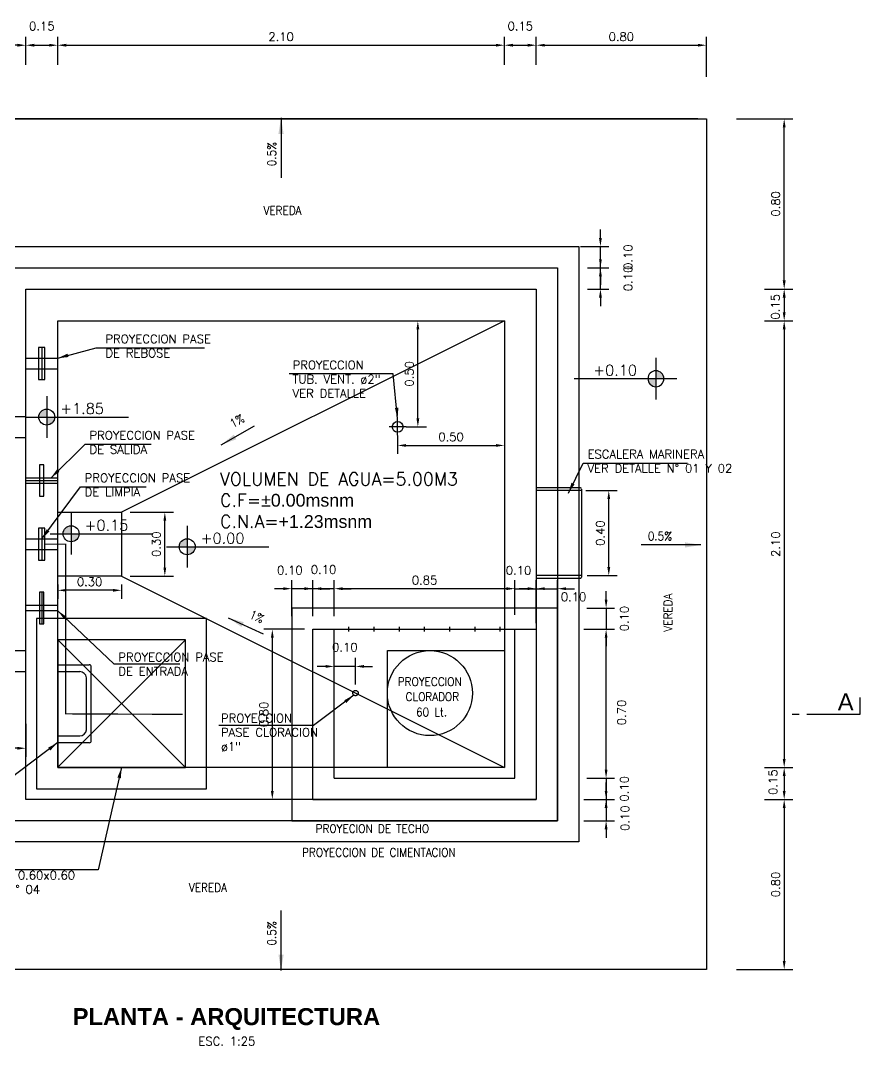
# Model space of a CAD drawing. Header units: metres. Extents: x -90 to 2507, y -28 to 972.
# Drawn here: x 144.726 to 148.676, y 195.116 to 199.935 of the extents above; entities that cross this region are included whole.
import ezdxf
from ezdxf.enums import TextEntityAlignment as Align

# ---------------------------------------------------------------- set-up
doc = ezdxf.new("R2010")
doc.units = ezdxf.units.M
doc.linetypes.add('CENTER', pattern=[50.8, 31.75, -6.35, 6.35, -6.35])
doc.linetypes.add('HIDDEN', pattern=[9.525, 6.35, -3.175])
for name, color, linetype in [('A-MURO', 6, 'Continuous'), ('A-NIVELES', 7, 'Continuous'), ('A-PUERTA', 2, 'Continuous'), ('G-achurado', 9, 'Continuous'), ('G-SIMBOLOGIA', 2, 'Continuous'), ('G-textos-notas', 7, 'Continuous'), ('G-textos-subtitulo', 3, 'Continuous'), ('G-textos-titulos', 4, 'Continuous'), ('S-TUBERIAS-NUEVAS', 3, 'Continuous')]:
    doc.layers.add(name, color=color, linetype=linetype)
doc.styles.add('01COTAS', font='romans.shx')
doc.styles.add('20-NOTAS', font='romans.shx', dxfattribs={"height": 0.04})
doc.styles.add('20-SUBTITULO', font='romand.shx', dxfattribs={"height": 0.06})
doc.styles.add('20-TITULO', font='arialbd.ttf', dxfattribs={"height": 0.08})
doc.styles.add('ARIAL', font='arial.ttf', dxfattribs={"height": 1})
doc.styles.add('ROMANS', font='romans.shx')
doc.dimstyles.new('DIM-20-PLANTA', dxfattribs={"dimscale": 0.02, "dimtxt": 2, "dimasz": 2, "dimexe": 2, "dimexo": 2, "dimgap": 1, "dimtad": 1, "dimzin": 1, "dimdsep": 46, "dimtxsty": '01COTAS', "dimcen": 25, "dimclrd": 9, "dimclre": 9, "dimclrt": 7, "dimadec": 0, "dimazin": 0, "dimtfac": 1, "dimtmove": 2, "dimatfit": 3, "dimfxl": 1, "dimtolj": 1, "dimtzin": 0, "dimarcsym": 0})
doc.dimstyles.new('DIM-50-PLANTA', dxfattribs={"dimscale": 0.05, "dimtxt": 2, "dimasz": 2, "dimexe": 2, "dimexo": 2, "dimgap": 1, "dimtad": 1, "dimdec": 0, "dimlfac": 1000, "dimtxsty": '01COTAS', "dimcen": 25, "dimclrd": 9, "dimclre": 9, "dimclrt": 7, "dimadec": 0, "dimazin": 0, "dimtfac": 1, "dimtdec": 0, "dimtmove": 2, "dimatfit": 3, "dimfxl": 1, "dimtolj": 1, "dimtzin": 0, "dimarcsym": 0})

# ---------------------------------------------------------------- blocks, each defined once
blk = doc.blocks.new('*D255')
at = {"color": 9, "lineweight": -2, "transparency": 16777216}
for p, q in [((143.9514, 196.6276), (143.9514, 196.4733)), ((144.7514, 196.6276), (144.7514, 196.4733)), ((144.7114, 196.5133), (143.9914, 196.5133))]:
    blk.add_line(p, q, dxfattribs=at)
at = {"color": 9, "transparency": 16777216}
for points in [[(143.9914, 196.52), (143.9914, 196.5066), (143.9514, 196.5133)], [(144.7114, 196.52), (144.7114, 196.5066), (144.7514, 196.5133)]]:
    blk.add_solid(points, dxfattribs=at)
at = {"layer": 'Defpoints', "color": 0, "transparency": 16777216}
for p in [(143.9514, 196.6676), (144.7514, 196.6676), (143.9514, 196.5133)]:
    blk.add_point(p, dxfattribs=at)
at = {"color": 7, "transparency": 16777216, "insert": (144.3514, 196.5533), "char_height": 0.04, "attachment_point": 5, "style": '01COTAS'}
blk.add_mtext('\\A1;0.80', dxfattribs=at)
blk = doc.blocks.new('*D257')
at = {"layer": 'Defpoints', "color": 0, "transparency": 16777216}
for p in [(147.0014, 199.8189), (144.9014, 199.6865), (147.0014, 199.6865)]:
    blk.add_point(p, dxfattribs=at)
at = {"layer": 'G-achurado', "color": 9, "lineweight": -2, "transparency": 16777216}
for p, q in [((144.9014, 199.7265), (144.9014, 199.8589)), ((144.9414, 199.8189), (146.9614, 199.8189)), ((147.0014, 199.7265), (147.0014, 199.8589))]:
    blk.add_line(p, q, dxfattribs=at)
at = {"layer": 'G-achurado', "color": 9, "transparency": 16777216}
for points in [[(144.9414, 199.8256), (144.9414, 199.8122), (144.9014, 199.8189)], [(146.9614, 199.8256), (146.9614, 199.8122), (147.0014, 199.8189)]]:
    blk.add_solid(points, dxfattribs=at)
at = {"layer": 'G-achurado', "color": 7, "transparency": 16777216, "insert": (145.9514, 199.8589), "char_height": 0.04, "attachment_point": 5, "style": '01COTAS'}
blk.add_mtext('\\A1;2.10', dxfattribs=at)
blk = doc.blocks.new('*D259')
at = {"layer": 'Defpoints', "color": 0, "transparency": 16777216}
for p in [(144.9014, 199.8189), (144.7514, 199.6865), (144.9014, 199.6865)]:
    blk.add_point(p, dxfattribs=at)
at = {"layer": 'G-achurado', "color": 9, "lineweight": -2, "transparency": 16777216}
for p, q in [((144.7514, 199.7265), (144.7514, 199.8589)), ((144.7914, 199.8189), (144.8614, 199.8189)), ((144.9014, 199.7265), (144.9014, 199.8589))]:
    blk.add_line(p, q, dxfattribs=at)
at = {"layer": 'G-achurado', "color": 9, "transparency": 16777216}
for points in [[(144.7914, 199.8256), (144.7914, 199.8122), (144.7514, 199.8189)], [(144.8614, 199.8256), (144.8614, 199.8122), (144.9014, 199.8189)]]:
    blk.add_solid(points, dxfattribs=at)
at = {"layer": 'G-achurado', "color": 7, "transparency": 16777216, "insert": (144.8264, 199.9089), "char_height": 0.04, "attachment_point": 5, "style": '01COTAS'}
blk.add_mtext('\\A1;0.15', dxfattribs=at)
blk = doc.blocks.new('*D260')
at = {"layer": 'Defpoints', "color": 0, "transparency": 16777216}
for p in [(147.1514, 199.8189), (147.0014, 199.6865), (147.1514, 199.6865)]:
    blk.add_point(p, dxfattribs=at)
at = {"layer": 'G-achurado', "color": 9, "lineweight": -2, "transparency": 16777216}
for p, q in [((147.0014, 199.7265), (147.0014, 199.8589)), ((147.0414, 199.8189), (147.1114, 199.8189)), ((147.1514, 199.7265), (147.1514, 199.8589))]:
    blk.add_line(p, q, dxfattribs=at)
at = {"layer": 'G-achurado', "color": 9, "transparency": 16777216}
for points in [[(147.0414, 199.8256), (147.0414, 199.8122), (147.0014, 199.8189)], [(147.1114, 199.8256), (147.1114, 199.8122), (147.1514, 199.8189)]]:
    blk.add_solid(points, dxfattribs=at)
at = {"layer": 'G-achurado', "color": 7, "transparency": 16777216, "insert": (147.0764, 199.9089), "char_height": 0.04, "attachment_point": 5, "style": '01COTAS'}
blk.add_mtext('\\A1;0.15', dxfattribs=at)
blk = doc.blocks.new('*D261')
at = {"layer": 'Defpoints', "color": 0, "transparency": 16777216}
for p in [(148.1848, 198.6727), (148.1848, 198.5227), (148.3172, 198.5227)]:
    blk.add_point(p, dxfattribs=at)
at = {"layer": 'G-achurado', "color": 9, "lineweight": -2, "transparency": 16777216}
for p, q in [((148.2248, 198.6727), (148.3572, 198.6727)), ((148.3172, 198.6327), (148.3172, 198.5627)), ((148.2248, 198.5227), (148.3572, 198.5227))]:
    blk.add_line(p, q, dxfattribs=at)
at = {"layer": 'G-achurado', "color": 9, "transparency": 16777216}
for points in [[(148.3105, 198.6327), (148.3239, 198.6327), (148.3172, 198.6727)], [(148.3105, 198.5627), (148.3239, 198.5627), (148.3172, 198.5227)]]:
    blk.add_solid(points, dxfattribs=at)
at = {"layer": 'G-achurado', "color": 7, "transparency": 16777216, "insert": (148.2759, 198.5892), "char_height": 0.04, "attachment_point": 5, "rotation": 90, "style": '01COTAS'}
blk.add_mtext('\\A1;0.15', dxfattribs=at)
blk = doc.blocks.new('*D262')
at = {"layer": 'Defpoints', "color": 0, "transparency": 16777216}
for p in [(148.1848, 198.5227), (148.1848, 196.4227), (148.3172, 196.4227)]:
    blk.add_point(p, dxfattribs=at)
at = {"layer": 'G-achurado', "color": 9, "lineweight": -2, "transparency": 16777216}
for p, q in [((148.2248, 198.5227), (148.3572, 198.5227)), ((148.3172, 198.4827), (148.3172, 196.4627)), ((148.2248, 196.4227), (148.3572, 196.4227))]:
    blk.add_line(p, q, dxfattribs=at)
at = {"layer": 'G-achurado', "color": 9, "transparency": 16777216}
for points in [[(148.3105, 198.4827), (148.3239, 198.4827), (148.3172, 198.5227)], [(148.3105, 196.4627), (148.3239, 196.4627), (148.3172, 196.4227)]]:
    blk.add_solid(points, dxfattribs=at)
at = {"layer": 'G-achurado', "color": 7, "transparency": 16777216, "insert": (148.2772, 197.4727), "char_height": 0.04, "attachment_point": 5, "rotation": 90, "style": '01COTAS'}
blk.add_mtext('\\A1;2.10', dxfattribs=at)
blk = doc.blocks.new('*D263')
at = {"layer": 'Defpoints', "color": 0, "transparency": 16777216}
for p in [(148.1848, 196.4227), (148.1848, 196.2727), (148.3172, 196.2727)]:
    blk.add_point(p, dxfattribs=at)
at = {"layer": 'G-achurado', "color": 9, "lineweight": -2, "transparency": 16777216}
for p, q in [((148.2248, 196.4227), (148.3572, 196.4227)), ((148.3172, 196.3827), (148.3172, 196.3127)), ((148.2248, 196.2727), (148.3572, 196.2727))]:
    blk.add_line(p, q, dxfattribs=at)
at = {"layer": 'G-achurado', "color": 9, "transparency": 16777216}
for points in [[(148.3105, 196.3827), (148.3239, 196.3827), (148.3172, 196.4227)], [(148.3105, 196.3127), (148.3239, 196.3127), (148.3172, 196.2727)]]:
    blk.add_solid(points, dxfattribs=at)
at = {"layer": 'G-achurado', "color": 7, "transparency": 16777216, "insert": (148.2647, 196.3541), "char_height": 0.04, "attachment_point": 5, "rotation": 90, "style": '01COTAS'}
blk.add_mtext('\\A1;0.15', dxfattribs=at)
blk = doc.blocks.new('*D268')
at = {"color": 9, "lineweight": -2, "transparency": 16777216}
for p, q in [((147.1514, 199.7265), (147.1514, 199.8589)), ((147.1914, 199.8189), (147.9114, 199.8189)), ((147.9514, 199.6705), (147.9514, 199.8589))]:
    blk.add_line(p, q, dxfattribs=at)
at = {"color": 9, "transparency": 16777216}
for points in [[(147.1914, 199.8256), (147.1914, 199.8122), (147.1514, 199.8189)], [(147.9114, 199.8256), (147.9114, 199.8122), (147.9514, 199.8189)]]:
    blk.add_solid(points, dxfattribs=at)
at = {"layer": 'Defpoints', "color": 0, "transparency": 16777216}
for p in [(147.9514, 199.8189), (147.1514, 199.6865), (147.9514, 199.6305)]:
    blk.add_point(p, dxfattribs=at)
at = {"color": 7, "transparency": 16777216, "insert": (147.5514, 199.8589), "char_height": 0.04, "attachment_point": 5, "style": '01COTAS'}
blk.add_mtext('\\A1;0.80', dxfattribs=at)
blk = doc.blocks.new('*D269')
at = {"color": 9, "lineweight": -2, "transparency": 16777216}
for p, q in [((148.0927, 199.4727), (148.3572, 199.4727)), ((148.3172, 198.7127), (148.3172, 199.4327)), ((148.2248, 198.6727), (148.3572, 198.6727))]:
    blk.add_line(p, q, dxfattribs=at)
at = {"color": 9, "transparency": 16777216}
for points in [[(148.3105, 199.4327), (148.3239, 199.4327), (148.3172, 199.4727)], [(148.3105, 198.7127), (148.3239, 198.7127), (148.3172, 198.6727)]]:
    blk.add_solid(points, dxfattribs=at)
at = {"layer": 'Defpoints', "color": 0, "transparency": 16777216}
for p in [(148.0527, 199.4727), (148.3172, 199.4727), (148.1848, 198.6727)]:
    blk.add_point(p, dxfattribs=at)
at = {"color": 7, "transparency": 16777216, "insert": (148.2772, 199.0727), "char_height": 0.04, "attachment_point": 5, "rotation": 90, "style": '01COTAS'}
blk.add_mtext('\\A1;0.80', dxfattribs=at)
blk = doc.blocks.new('*D270')
at = {"color": 9, "lineweight": -2, "transparency": 16777216}
for p, q in [((148.2248, 196.2727), (148.3572, 196.2727)), ((148.3172, 196.2327), (148.3172, 195.5127)), ((148.0927, 195.4727), (148.3572, 195.4727))]:
    blk.add_line(p, q, dxfattribs=at)
at = {"color": 9, "transparency": 16777216}
for points in [[(148.3105, 196.2327), (148.3239, 196.2327), (148.3172, 196.2727)], [(148.3105, 195.5127), (148.3239, 195.5127), (148.3172, 195.4727)]]:
    blk.add_solid(points, dxfattribs=at)
at = {"layer": 'Defpoints', "color": 0, "transparency": 16777216}
for p in [(148.1848, 196.2727), (148.0527, 195.4727), (148.3172, 195.4727)]:
    blk.add_point(p, dxfattribs=at)
at = {"color": 7, "transparency": 16777216, "insert": (148.2772, 195.8727), "char_height": 0.04, "attachment_point": 5, "rotation": 90, "style": '01COTAS'}
blk.add_mtext('\\A1;0.80', dxfattribs=at)
blk = doc.blocks.new('*D271')
at = {"color": 9, "lineweight": -2, "transparency": 16777216}
for p, q in [((143.9514, 199.6705), (143.9514, 199.8589)), ((144.7114, 199.8189), (143.9914, 199.8189)), ((144.7514, 199.7265), (144.7514, 199.8589))]:
    blk.add_line(p, q, dxfattribs=at)
at = {"color": 9, "transparency": 16777216}
for points in [[(143.9914, 199.8256), (143.9914, 199.8122), (143.9514, 199.8189)], [(144.7114, 199.8256), (144.7114, 199.8122), (144.7514, 199.8189)]]:
    blk.add_solid(points, dxfattribs=at)
at = {"layer": 'Defpoints', "color": 0, "transparency": 16777216}
for p in [(143.9514, 199.8189), (144.7514, 199.6865), (143.9514, 199.6305)]:
    blk.add_point(p, dxfattribs=at)
at = {"color": 7, "transparency": 16777216, "insert": (144.3514, 199.8589), "char_height": 0.04, "attachment_point": 5, "style": '01COTAS'}
blk.add_mtext('\\A1;0.80', dxfattribs=at)
blk = doc.blocks.new('CORTE-HORIZONTAL')
at = {"color": 5, "const_width": 0.28}
for points in [[(0, 0), (12.49, 0)], [(14.25, 0), (16, 0)]]:
    blk.add_lwpolyline(points, dxfattribs=at)
blk.add_lwpolyline([(0, -4), (0, 0)])
at = {"color": 3, "style": 'ARIAL'}
blk.add_attdef('A', text='', height=4, dxfattribs=at).set_placement((3.34, -2.94), align=Align.MIDDLE)
blk = doc.blocks.new('*D521')
at = {"color": 9, "lineweight": -2, "transparency": 16777216}
for p, q in [((145.2414, 197.6227), (145.445, 197.6227)), ((145.405, 197.3627), (145.405, 197.5827)), ((145.2414, 197.3227), (145.445, 197.3227))]:
    blk.add_line(p, q, dxfattribs=at)
at = {"color": 9, "transparency": 16777216}
for points in [[(145.3983, 197.5827), (145.4116, 197.5827), (145.405, 197.6227)], [(145.3983, 197.3627), (145.4116, 197.3627), (145.405, 197.3227)]]:
    blk.add_solid(points, dxfattribs=at)
at = {"layer": 'Defpoints', "color": 0, "transparency": 16777216}
for p in [(145.2014, 197.6227), (145.405, 197.6227), (145.2014, 197.3227)]:
    blk.add_point(p, dxfattribs=at)
at = {"color": 7, "transparency": 16777216, "insert": (145.365, 197.4727), "char_height": 0.04, "attachment_point": 5, "rotation": 90, "style": '01COTAS'}
blk.add_mtext('\\A1;0.30', dxfattribs=at)
blk = doc.blocks.new('A$C61750C6F')
at = {"layer": 'S-TUBERIAS-NUEVAS', "color": 2}
for p, q in [((0.0001, 0.2076), (0.0001, 0)), ((0.0058, 0.213), (0.4203, 0.213)), ((0.0131, 0.213), (0.0131, 0)), ((0.0131, 0.2), (0.4131, 0.2)), ((0.4131, 0.213), (0.4131, 0)), ((0.4261, 0.2076), (0.4261, 0))]:
    blk.add_line(p, q, dxfattribs=at)
for centre, start, end in [((0.0062, 0.2068), 94.2707, 172.6304), ((0.4199, 0.2068), 7.3696, 85.7293)]:
    blk.add_arc(centre, 0.00623, start, end, dxfattribs=at)
blk = doc.blocks.new('NIVEL-PLANTA')
h = blk.add_hatch(color=1)
h.paths.add_polyline_path([(0, 1.5, 0.414214), (-1.5, 0), (0, 0)])
h.paths.add_polyline_path([(0, -1.5, 0.414214), (1.5, 0), (0, 0)])
at = {"color": 1}
for p, q in [((0, 3.92), (0, -3.92)), ((-3.92, 0), (15.38, 0))]:
    blk.add_line(p, q, dxfattribs=at)
blk.add_circle((0, 0), 1.5, dxfattribs=at)
at = {"style": 'ROMANS'}
blk.add_attdef('NIVEL', (2.54, 0.6), '', height=2, dxfattribs=at)
blk = doc.blocks.new('*D291')
at = {"color": 9, "lineweight": -2, "transparency": 16777216}
for p, q in [((146.2014, 197.1349), (146.2014, 197.3037)), ((147.0114, 197.2637), (146.2414, 197.2637)), ((147.0514, 197.1411), (147.0514, 197.3037))]:
    blk.add_line(p, q, dxfattribs=at)
at = {"color": 9, "transparency": 16777216}
for points in [[(146.2414, 197.2704), (146.2414, 197.257), (146.2014, 197.2637)], [(147.0114, 197.2704), (147.0114, 197.257), (147.0514, 197.2637)]]:
    blk.add_solid(points, dxfattribs=at)
at = {"layer": 'Defpoints', "color": 0, "transparency": 16777216}
for p in [(146.2014, 197.2637), (146.2014, 197.0949), (147.0514, 197.1011)]:
    blk.add_point(p, dxfattribs=at)
at = {"color": 7, "transparency": 16777216, "insert": (146.6264, 197.3037), "char_height": 0.04, "attachment_point": 5, "style": '01COTAS'}
blk.add_mtext('\\A1;0.85', dxfattribs=at)
blk = doc.blocks.new('*D292')
at = {"color": 9, "lineweight": -2, "transparency": 16777216}
for p, q in [((146.0614, 197.2637), (146.0214, 197.2637)), ((146.1014, 197.1349), (146.1014, 197.3037)), ((146.2014, 197.2637), (146.1014, 197.2637)), ((146.2014, 197.1349), (146.2014, 197.3037)), ((146.2414, 197.2637), (146.2814, 197.2637))]:
    blk.add_line(p, q, dxfattribs=at)
at = {"color": 9, "transparency": 16777216}
for points in [[(146.0614, 197.2704), (146.0614, 197.257), (146.1014, 197.2637)], [(146.2414, 197.2704), (146.2414, 197.257), (146.2014, 197.2637)]]:
    blk.add_solid(points, dxfattribs=at)
at = {"layer": 'Defpoints', "color": 0, "transparency": 16777216}
for p in [(146.1014, 197.2637), (146.1014, 197.0949), (146.2014, 197.0949)]:
    blk.add_point(p, dxfattribs=at)
at = {"color": 7, "transparency": 16777216, "insert": (146.1514, 197.3537), "char_height": 0.04, "attachment_point": 5, "style": '01COTAS'}
blk.add_mtext('\\A1;0.10', dxfattribs=at)
blk = doc.blocks.new('*D293')
at = {"color": 9, "lineweight": -2, "transparency": 16777216}
for p, q in [((147.0114, 197.2637), (146.9714, 197.2637)), ((147.0514, 197.1411), (147.0514, 197.3037)), ((147.0514, 197.2637), (147.1514, 197.2637)), ((147.1514, 197.1011), (147.1514, 197.3037)), ((147.1914, 197.2637), (147.2314, 197.2637))]:
    blk.add_line(p, q, dxfattribs=at)
at = {"color": 9, "transparency": 16777216}
for points in [[(147.0114, 197.2704), (147.0114, 197.257), (147.0514, 197.2637)], [(147.1914, 197.2704), (147.1914, 197.257), (147.1514, 197.2637)]]:
    blk.add_solid(points, dxfattribs=at)
at = {"layer": 'Defpoints', "color": 0, "transparency": 16777216}
for p in [(147.1514, 197.2637), (147.0514, 197.1011), (147.1514, 197.0611)]:
    blk.add_point(p, dxfattribs=at)
at = {"color": 7, "transparency": 16777216, "insert": (147.0683, 197.3497), "char_height": 0.04, "attachment_point": 5, "style": '01COTAS'}
blk.add_mtext('\\A1;0.10', dxfattribs=at)
blk = doc.blocks.new('*D294')
at = {"color": 9, "lineweight": -2, "transparency": 16777216}
for p, q in [((147.4798, 196.4127), (147.4798, 196.4527)), ((147.3898, 196.3727), (147.5198, 196.3727)), ((147.4798, 196.3727), (147.4798, 196.2727)), ((147.3758, 196.2727), (147.5198, 196.2727)), ((147.4798, 196.2327), (147.4798, 196.1927))]:
    blk.add_line(p, q, dxfattribs=at)
at = {"color": 9, "transparency": 16777216}
for points in [[(147.4732, 196.4127), (147.4865, 196.4127), (147.4798, 196.3727)], [(147.4732, 196.2327), (147.4865, 196.2327), (147.4798, 196.2727)]]:
    blk.add_solid(points, dxfattribs=at)
at = {"layer": 'Defpoints', "color": 0, "transparency": 16777216}
for p in [(147.3498, 196.3727), (147.3358, 196.2727), (147.4798, 196.2727)]:
    blk.add_point(p, dxfattribs=at)
at = {"color": 7, "transparency": 16777216, "insert": (147.5654, 196.3227), "char_height": 0.04, "attachment_point": 5, "rotation": 90, "style": '01COTAS'}
blk.add_mtext('\\A1;0.10', dxfattribs=at)
blk = doc.blocks.new('*D295')
at = {"color": 9, "lineweight": -2, "transparency": 16777216}
for p, q in [((147.3758, 197.0727), (147.5198, 197.0727)), ((147.4798, 196.4127), (147.4798, 197.0327)), ((147.3898, 196.3727), (147.5198, 196.3727))]:
    blk.add_line(p, q, dxfattribs=at)
at = {"color": 9, "transparency": 16777216}
for points in [[(147.4732, 197.0327), (147.4865, 197.0327), (147.4798, 197.0727)], [(147.4732, 196.4127), (147.4865, 196.4127), (147.4798, 196.3727)]]:
    blk.add_solid(points, dxfattribs=at)
at = {"layer": 'Defpoints', "color": 0, "transparency": 16777216}
for p in [(147.3358, 197.0727), (147.4798, 197.0727), (147.3498, 196.3727)]:
    blk.add_point(p, dxfattribs=at)
at = {"color": 7, "transparency": 16777216, "insert": (147.5527, 196.6815), "char_height": 0.04, "attachment_point": 5, "rotation": 90, "style": '01COTAS'}
blk.add_mtext('\\A1;0.70', dxfattribs=at)
blk = doc.blocks.new('*D299')
at = {"color": 9, "lineweight": -2, "transparency": 16777216}
for p, q in [((147.4531, 198.8127), (147.4531, 198.8527)), ((147.3931, 198.7727), (147.4931, 198.7727)), ((147.4531, 198.6727), (147.4531, 198.7727)), ((147.3931, 198.6727), (147.4931, 198.6727)), ((147.4531, 198.6327), (147.4531, 198.5927))]:
    blk.add_line(p, q, dxfattribs=at)
at = {"color": 9, "transparency": 16777216}
for points in [[(147.4465, 198.8127), (147.4598, 198.8127), (147.4531, 198.7727)], [(147.4465, 198.6327), (147.4598, 198.6327), (147.4531, 198.6727)]]:
    blk.add_solid(points, dxfattribs=at)
at = {"layer": 'Defpoints', "color": 0, "transparency": 16777216}
for p in [(147.3531, 198.7727), (147.4531, 198.7727), (147.3531, 198.6727)]:
    blk.add_point(p, dxfattribs=at)
at = {"color": 7, "transparency": 16777216, "insert": (147.5831, 198.7227), "char_height": 0.04, "attachment_point": 5, "rotation": 90, "style": '01COTAS'}
blk.add_mtext('\\A1;0.10', dxfattribs=at)
blk = doc.blocks.new('*D300')
at = {"color": 9, "lineweight": -2, "transparency": 16777216}
for p, q in [((147.4531, 198.9127), (147.4531, 198.9527)), ((147.3587, 198.8727), (147.4931, 198.8727)), ((147.4531, 198.7727), (147.4531, 198.8727)), ((147.3931, 198.7727), (147.4931, 198.7727)), ((147.4531, 198.7327), (147.4531, 198.6927))]:
    blk.add_line(p, q, dxfattribs=at)
at = {"color": 9, "transparency": 16777216}
for points in [[(147.4465, 198.9127), (147.4598, 198.9127), (147.4531, 198.8727)], [(147.4465, 198.7327), (147.4598, 198.7327), (147.4531, 198.7727)]]:
    blk.add_solid(points, dxfattribs=at)
at = {"layer": 'Defpoints', "color": 0, "transparency": 16777216}
for p in [(147.3187, 198.8727), (147.4531, 198.8727), (147.3531, 198.7727)]:
    blk.add_point(p, dxfattribs=at)
at = {"color": 7, "transparency": 16777216, "insert": (147.5831, 198.8227), "char_height": 0.04, "attachment_point": 5, "rotation": 90, "style": '01COTAS'}
blk.add_mtext('\\A1;0.10', dxfattribs=at)
blk = doc.blocks.new('*D301')
at = {"color": 9, "lineweight": -2, "transparency": 16777216}
for p, q in [((144.9014, 197.2827), (144.9014, 197.216)), ((145.2014, 197.2827), (145.2014, 197.216)), ((145.1614, 197.256), (144.9414, 197.256))]:
    blk.add_line(p, q, dxfattribs=at)
at = {"color": 9, "transparency": 16777216}
for points in [[(144.9414, 197.2627), (144.9414, 197.2494), (144.9014, 197.256)], [(145.1614, 197.2627), (145.1614, 197.2494), (145.2014, 197.256)]]:
    blk.add_solid(points, dxfattribs=at)
at = {"layer": 'Defpoints', "color": 0, "transparency": 16777216}
for p in [(144.9014, 197.3227), (145.2014, 197.3227), (144.9014, 197.256)]:
    blk.add_point(p, dxfattribs=at)
at = {"color": 7, "transparency": 16777216, "insert": (145.0514, 197.296), "char_height": 0.04, "attachment_point": 5, "style": '01COTAS'}
blk.add_mtext('\\A1;0.30', dxfattribs=at)
blk = doc.blocks.new('*D309')
at = {"color": 9, "lineweight": -2, "transparency": 16777216}
for p, q in [((146.2014, 196.8127), (146.2014, 196.9382)), ((146.3014, 196.8127), (146.3014, 196.9382)), ((146.1614, 196.8982), (146.1214, 196.8982)), ((146.3014, 196.8982), (146.2014, 196.8982)), ((146.3414, 196.8982), (146.3814, 196.8982))]:
    blk.add_line(p, q, dxfattribs=at)
at = {"color": 9, "transparency": 16777216}
for points in [[(146.1614, 196.9049), (146.1614, 196.8915), (146.2014, 196.8982)], [(146.3414, 196.9049), (146.3414, 196.8915), (146.3014, 196.8982)]]:
    blk.add_solid(points, dxfattribs=at)
at = {"layer": 'Defpoints', "color": 0, "transparency": 16777216}
for p in [(146.2014, 196.8982), (146.2014, 196.7727), (146.3014, 196.7727)]:
    blk.add_point(p, dxfattribs=at)
at = {"color": 7, "transparency": 16777216, "insert": (146.2514, 196.9882), "char_height": 0.04, "attachment_point": 5, "style": '01COTAS'}
blk.add_mtext('\\A1;0.10', dxfattribs=at)
blk = doc.blocks.new('A$C15E84C2A')
for points in [[(0, 0.3567), (0, 0.0094)], [(0.1578, 0.366), (0.0094, 0.366)], [(0.1578, 0.366), (0.1578, 0.3344)], [(0.0229, 0.3055), (0.0229, 0.0606)], [(0.1578, 0.3344), (0.0537, 0.3344)], [(0.1578, 0.0316), (0.0537, 0.0316)], [(0.1578, 0), (0.1578, 0.0316)], [(0.1578, 0), (0.0094, 0)]]:
    blk.add_lwpolyline(points)
for centre, radius, start, end in [((0.0094, 0.3567), 0.00938, 90, 180), ((0.0544, 0.3028), 0.0316, 91.2539, 175.2686), ((0.0544, 0.0632), 0.0316, 184.7314, 268.7461), ((0.0094, 0.0094), 0.00938, 180, 270)]:
    blk.add_arc(centre, radius, start, end)
blk = doc.blocks.new('*D539')
at = {"color": 9, "lineweight": -2, "transparency": 16777216}
for p, q in [((147.9114, 199.4727), (142.7026, 199.4727)), ((142.7426, 196.9126), (142.7426, 199.4327)), ((142.9925, 196.8726), (142.7026, 196.8726))]:
    blk.add_line(p, q, dxfattribs=at)
at = {"color": 9, "transparency": 16777216}
for points in [[(142.736, 199.4327), (142.7493, 199.4327), (142.7426, 199.4727)], [(142.736, 196.9126), (142.7493, 196.9126), (142.7426, 196.8726)]]:
    blk.add_solid(points, dxfattribs=at)
at = {"layer": 'Defpoints', "color": 0, "transparency": 16777216}
for p in [(142.7426, 199.4727), (147.9514, 199.4727), (143.0325, 196.8726)]:
    blk.add_point(p, dxfattribs=at)
at = {"color": 7, "transparency": 16777216, "insert": (142.7026, 198.1726), "char_height": 0.04, "attachment_point": 5, "rotation": 90, "style": '01COTAS'}
blk.add_mtext('\\A1;2.60', dxfattribs=at)
blk = doc.blocks.new('*D541')
at = {"color": 9, "lineweight": -2, "transparency": 16777216}
for p, q in [((146.4997, 197.9845), (146.4997, 197.8972)), ((147.0014, 197.9845), (147.0014, 197.8972)), ((146.5397, 197.9372), (146.9614, 197.9372))]:
    blk.add_line(p, q, dxfattribs=at)
at = {"color": 9, "transparency": 16777216}
for points in [[(146.5397, 197.9439), (146.5397, 197.9305), (146.4997, 197.9372)], [(146.9614, 197.9439), (146.9614, 197.9305), (147.0014, 197.9372)]]:
    blk.add_solid(points, dxfattribs=at)
at = {"layer": 'Defpoints', "color": 0, "transparency": 16777216}
for p in [(146.4997, 198.0245), (147.0014, 198.0245), (147.0014, 197.9372)]:
    blk.add_point(p, dxfattribs=at)
at = {"color": 7, "transparency": 16777216, "insert": (146.7506, 197.9772), "char_height": 0.04, "attachment_point": 5, "style": '01COTAS'}
blk.add_mtext('\\A1;0.50', dxfattribs=at)
blk = doc.blocks.new('*D542')
at = {"color": 9, "lineweight": -2, "transparency": 16777216}
for p, q in [((146.5497, 198.5227), (146.6346, 198.5227)), ((146.5946, 198.0645), (146.5946, 198.4827)), ((146.5397, 198.0245), (146.6346, 198.0245))]:
    blk.add_line(p, q, dxfattribs=at)
at = {"color": 9, "transparency": 16777216}
for points in [[(146.588, 198.4827), (146.6013, 198.4827), (146.5946, 198.5227)], [(146.588, 198.0645), (146.6013, 198.0645), (146.5946, 198.0245)]]:
    blk.add_solid(points, dxfattribs=at)
at = {"layer": 'Defpoints', "color": 0, "transparency": 16777216}
for p in [(146.5097, 198.5227), (146.5946, 198.5227), (146.4997, 198.0245)]:
    blk.add_point(p, dxfattribs=at)
at = {"color": 7, "transparency": 16777216, "insert": (146.5546, 198.2736), "char_height": 0.04, "attachment_point": 5, "rotation": 90, "style": '01COTAS'}
blk.add_mtext('\\A1;0.50', dxfattribs=at)
blk = doc.blocks.new('*D334')
at = {"color": 9, "lineweight": -2, "transparency": 16777216}
for p, q in [((145.9614, 197.2637), (145.9214, 197.2637)), ((146.0014, 197.1349), (146.0014, 197.3037)), ((146.1014, 197.2637), (146.0014, 197.2637)), ((146.1014, 197.1349), (146.1014, 197.3037)), ((146.1414, 197.2637), (146.1814, 197.2637))]:
    blk.add_line(p, q, dxfattribs=at)
at = {"color": 9, "transparency": 16777216}
for points in [[(145.9614, 197.2704), (145.9614, 197.257), (146.0014, 197.2637)], [(146.1414, 197.2704), (146.1414, 197.257), (146.1014, 197.2637)]]:
    blk.add_solid(points, dxfattribs=at)
at = {"layer": 'Defpoints', "color": 0, "transparency": 16777216}
for p in [(146.0014, 197.2637), (146.0014, 197.0949), (146.1014, 197.0949)]:
    blk.add_point(p, dxfattribs=at)
at = {"color": 7, "transparency": 16777216, "insert": (145.9927, 197.3505), "char_height": 0.04, "attachment_point": 5, "style": '01COTAS'}
blk.add_mtext('\\A1;0.10', dxfattribs=at)
blk = doc.blocks.new('*D335')
at = {"color": 9, "lineweight": -2, "transparency": 16777216}
for p, q in [((147.4798, 196.3127), (147.4798, 196.3527)), ((147.3898, 196.2727), (147.5198, 196.2727)), ((147.4798, 196.2727), (147.4798, 196.1727)), ((147.3758, 196.1727), (147.5198, 196.1727)), ((147.4798, 196.1327), (147.4798, 196.0927))]:
    blk.add_line(p, q, dxfattribs=at)
at = {"color": 9, "transparency": 16777216}
for points in [[(147.4732, 196.3127), (147.4865, 196.3127), (147.4798, 196.2727)], [(147.4732, 196.1327), (147.4865, 196.1327), (147.4798, 196.1727)]]:
    blk.add_solid(points, dxfattribs=at)
at = {"layer": 'Defpoints', "color": 0, "transparency": 16777216}
for p in [(147.3498, 196.2727), (147.3358, 196.1727), (147.4798, 196.1727)]:
    blk.add_point(p, dxfattribs=at)
at = {"color": 7, "transparency": 16777216, "insert": (147.5687, 196.1845), "char_height": 0.04, "attachment_point": 5, "rotation": 90, "style": '01COTAS'}
blk.add_mtext('\\A1;0.10', dxfattribs=at)
blk = doc.blocks.new('*D336')
at = {"color": 9, "lineweight": -2, "transparency": 16777216}
for p, q in [((147.1114, 197.2637), (147.0714, 197.2637)), ((147.1514, 197.1411), (147.1514, 197.3037)), ((147.1514, 197.2637), (147.2514, 197.2637)), ((147.2514, 197.1011), (147.2514, 197.3037)), ((147.2914, 197.2637), (147.3314, 197.2637))]:
    blk.add_line(p, q, dxfattribs=at)
at = {"color": 9, "transparency": 16777216}
for points in [[(147.1114, 197.2704), (147.1114, 197.257), (147.1514, 197.2637)], [(147.2914, 197.2704), (147.2914, 197.257), (147.2514, 197.2637)]]:
    blk.add_solid(points, dxfattribs=at)
at = {"layer": 'Defpoints', "color": 0, "transparency": 16777216}
for p in [(147.2514, 197.2637), (147.1514, 197.1011), (147.2514, 197.0611)]:
    blk.add_point(p, dxfattribs=at)
at = {"color": 7, "transparency": 16777216, "insert": (147.327, 197.2253), "char_height": 0.04, "attachment_point": 5, "style": '01COTAS'}
blk.add_mtext('\\A1;0.10', dxfattribs=at)
blk = doc.blocks.new('*D337')
at = {"color": 9, "lineweight": -2, "transparency": 16777216}
for p, q in [((147.4798, 197.2127), (147.4798, 197.2527)), ((147.3898, 197.1727), (147.5198, 197.1727)), ((147.4798, 197.1727), (147.4798, 197.0727)), ((147.3758, 197.0727), (147.5198, 197.0727)), ((147.4798, 197.0327), (147.4798, 196.9927))]:
    blk.add_line(p, q, dxfattribs=at)
at = {"color": 9, "transparency": 16777216}
for points in [[(147.4732, 197.2127), (147.4865, 197.2127), (147.4798, 197.1727)], [(147.4732, 197.0327), (147.4865, 197.0327), (147.4798, 197.0727)]]:
    blk.add_solid(points, dxfattribs=at)
at = {"layer": 'Defpoints', "color": 0, "transparency": 16777216}
for p in [(147.3498, 197.1727), (147.3358, 197.0727), (147.4798, 197.0727)]:
    blk.add_point(p, dxfattribs=at)
at = {"color": 7, "transparency": 16777216, "insert": (147.5654, 197.1227), "char_height": 0.04, "attachment_point": 5, "rotation": 90, "style": '01COTAS'}
blk.add_mtext('\\A1;0.10', dxfattribs=at)
blk = doc.blocks.new('*D346')
at = {"color": 9, "lineweight": -2, "transparency": 16777216}
for p, q in [((147.3848, 197.725), (147.5324, 197.725)), ((147.4924, 197.365), (147.4924, 197.685)), ((147.3902, 197.325), (147.5324, 197.325))]:
    blk.add_line(p, q, dxfattribs=at)
at = {"color": 9, "transparency": 16777216}
for points in [[(147.4857, 197.685), (147.4991, 197.685), (147.4924, 197.725)], [(147.4857, 197.365), (147.4991, 197.365), (147.4924, 197.325)]]:
    blk.add_solid(points, dxfattribs=at)
at = {"layer": 'Defpoints', "color": 0, "transparency": 16777216}
for p in [(147.3448, 197.725), (147.4924, 197.725), (147.3502, 197.325)]:
    blk.add_point(p, dxfattribs=at)
at = {"color": 7, "transparency": 16777216, "insert": (147.4524, 197.525), "char_height": 0.04, "attachment_point": 5, "rotation": 90, "style": '01COTAS'}
blk.add_mtext('\\A1;0.40', dxfattribs=at)
blk = doc.blocks.new('*D506')
at = {"color": 9, "lineweight": -2, "transparency": 16777216}
for p, q in [((146.0614, 197.0727), (145.8704, 197.0727)), ((145.9104, 197.0327), (145.9104, 196.3127)), ((146.0614, 196.2727), (145.8704, 196.2727))]:
    blk.add_line(p, q, dxfattribs=at)
at = {"color": 9, "transparency": 16777216}
for points in [[(145.9037, 197.0327), (145.9171, 197.0327), (145.9104, 197.0727)], [(145.9037, 196.3127), (145.9171, 196.3127), (145.9104, 196.2727)]]:
    blk.add_solid(points, dxfattribs=at)
at = {"layer": 'Defpoints', "color": 0, "transparency": 16777216}
for p in [(146.1014, 197.0727), (145.9104, 196.2727), (146.1014, 196.2727)]:
    blk.add_point(p, dxfattribs=at)
at = {"color": 7, "transparency": 16777216, "insert": (145.8704, 196.6727), "char_height": 0.04, "attachment_point": 5, "rotation": 90, "style": '01COTAS'}
blk.add_mtext('\\A1;0.80', dxfattribs=at)

msp = doc.modelspace()

# ---------------------------------------------------------------- linework, layer by layer
at = {"color": 8, "linetype": 'HIDDEN', "ltscale": 0.5}
for p, q in [((146.1014, 196.2727), (146.1014, 197.0727)), ((146.2014, 196.3727), (146.2014, 197.0727)), ((146.2707, 197.0616), (146.2707, 197.0837)), ((146.3893, 197.0616), (146.3893, 197.0837)), ((146.5079, 197.0616), (146.5079, 197.0837)), ((146.6265, 197.0616), (146.6265, 197.0837)), ((146.7451, 197.0616), (146.7451, 197.0837)), ((146.8638, 197.0616), (146.8638, 197.0837)), ((146.9824, 197.0616), (146.9824, 197.0837)), ((147.0514, 196.3727), (147.0514, 197.0727)), ((147.1514, 196.9727), (147.1514, 196.2727)), ((146.2014, 196.3727), (147.0514, 196.3727)), ((147.1514, 196.2727), (146.1014, 196.2727)), ((146.1014, 196.2727), (147.1514, 196.2727))]:
    msp.add_line(p, q, dxfattribs=at)
for points in [[(144.5514, 196.8727), (144.5514, 198.8727), (147.3514, 198.8727), (147.3514, 196.0727), (144.5514, 196.0727), (144.5514, 196.8727)], [(146.1014, 197.0727), (146.2014, 197.0727)], [(146.2014, 197.0727), (147.0514, 197.0727)], [(147.0514, 197.0727), (147.1514, 197.0727), (147.1514, 196.2727)], [(144.9014, 197.0227), (145.5014, 196.4227)], [(144.9014, 196.424), (145.5014, 197.0227)]]:
    msp.add_lwpolyline(points, dxfattribs=at)
for points in [[(147.2514, 196.1727), (144.6514, 196.1727), (144.6514, 198.7727), (147.2514, 198.7727)], [(147.2514, 197.1727), (146.0014, 197.1727), (146.0014, 196.1727), (147.2514, 196.1727)], [(144.8014, 196.3227), (145.6014, 196.3227), (145.6014, 197.1227), (144.8014, 197.1227)], [(144.9014, 196.4227), (145.5014, 196.4227), (145.5014, 197.0227), (144.9014, 197.0227)], [(146.4514, 196.9727), (147.0014, 196.9727), (147.0014, 196.4227), (146.4514, 196.4227)]]:
    msp.add_lwpolyline(points, close=True, dxfattribs=at)
at = {"color": 8, "linetype": 'Continuous', "ltscale": 0.5}
for points in [[(147.0014, 198.5227), (145.2014, 197.6227)], [(145.2014, 197.3227), (147.0014, 196.4227)]]:
    msp.add_lwpolyline(points, dxfattribs=at)
at = {"color": 8, "linetype": 'HIDDEN', "ltscale": 0.25}
for points in [[(144.7514, 198.3477), (144.9014, 198.3477)], [(144.7514, 198.2977), (144.9014, 198.2977)]]:
    msp.add_lwpolyline(points, dxfattribs=at)
at = {"color": 8}
for points in [[(146.4997, 197.9848), (146.4997, 198.0642)], [(146.5394, 198.0245), (146.46, 198.0245)], [(144.7514, 197.7727), (144.9014, 197.7727)]]:
    msp.add_lwpolyline(points, dxfattribs=at)
at = {"color": 8, "linetype": 'HIDDEN', "ltscale": 0.2}
for points in [[(144.7514, 197.7854), (144.9014, 197.7853)], [(144.7514, 197.76), (144.9014, 197.7599)], [(144.7514, 197.4977), (144.9014, 197.4977)], [(144.7514, 197.4477), (144.9014, 197.4477)], [(144.7514, 197.1854), (144.9014, 197.1854)], [(144.9014, 197.16), (144.7514, 197.16)]]:
    msp.add_lwpolyline(points, dxfattribs=at)
at = {"color": 8, "linetype": 'Continuous', "ltscale": 0.5}
msp.add_lwpolyline([(144.9014, 197.6227), (145.2014, 197.6227), (145.2014, 197.3227), (144.9014, 197.3227)], close=True, dxfattribs=at)
at = {"color": 8, "linetype": 'HIDDEN', "ltscale": 0.5}
msp.add_circle((146.6514, 196.7727), 0.2, dxfattribs=at)
at = {"color": 8, "linetype": 'HIDDEN', "ltscale": 0.05}
msp.add_circle((146.3014, 196.7727), 0.0125, dxfattribs=at)
at = {"layer": 'A-MURO', "color": 1, "ltscale": 0.18}
msp.add_lwpolyline([(143.9514, 198.8727), (143.9514, 199.4727), (147.9514, 199.4727), (147.9514, 195.4727), (143.9514, 195.4727), (143.9514, 196.0727), (143.0514, 196.0727), (143.0514, 198.8727)], close=True, dxfattribs=at)
at = {"layer": 'A-MURO', "ltscale": 0.18}
for points in [[(147.1514, 196.2727), (144.7514, 196.2727), (144.7514, 198.6727), (147.1514, 198.6727)], [(147.0014, 196.4227), (144.9014, 196.4227), (144.9014, 198.5227), (147.0014, 198.5227)], [(144.7514, 197.9727), (143.9514, 197.9727), (143.9514, 196.9727), (144.7514, 196.9727)]]:
    msp.add_lwpolyline(points, close=True, dxfattribs=at)
msp.add_lwpolyline([(144.7514, 196.8727), (143.8514, 196.8727), (143.8514, 198.0727), (144.7514, 198.0727)], dxfattribs=at)
at = {"layer": 'A-PUERTA', "color": 8}
for points in [[(144.8264, 198.3977), (144.8264, 198.2477)], [(144.8264, 197.5477), (144.8264, 197.3977)], [(144.8264, 197.2477), (144.8264, 197.0977)]]:
    msp.add_lwpolyline(points, dxfattribs=at)
at = {"layer": 'G-SIMBOLOGIA', "color": 5, "linetype": 'CENTER', "ltscale": 0.3, "const_width": 0.0056}
msp.add_lwpolyline([(144.8403, 197.4727), (144.939, 197.4727), (144.939, 196.675), (145.4891, 196.6727)], dxfattribs=at)
at = {"layer": 'S-TUBERIAS-NUEVAS', "color": 8}
for points in [[(144.8114, 198.2477), (144.8414, 198.2477), (144.8414, 198.3977), (144.8114, 198.3977)], [(144.8364, 197.8467), (144.8164, 197.8467), (144.8164, 197.6987), (144.8364, 197.6987)], [(144.8114, 197.3977), (144.8414, 197.3977), (144.8414, 197.5477), (144.8114, 197.5477)], [(144.8365, 197.2477), (144.8164, 197.2477), (144.8164, 197.0977), (144.8364, 197.0977)]]:
    msp.add_lwpolyline(points, close=True, dxfattribs=at)
at = {"layer": 'S-TUBERIAS-NUEVAS'}
msp.add_circle((146.4997, 198.0245), 0.0254, dxfattribs=at)

# ---------------------------------------------------------------- block references
for name, p, rotation in [('A$C61750C6F', (147.1514, 197.7381), 270), ('A$C15E84C2A', (145.0592, 196.9057), 180)]:
    msp.add_blockref(name, p, dxfattribs=dict(rotation=rotation))
at = {"layer": 'A-NIVELES'}
ref = msp.add_blockref('NIVEL-PLANTA', (147.7139, 198.2509), dxfattribs=dict(at, xscale=-0.025, yscale=0.025, zscale=0.025))
ref.add_attrib('NIVEL', '+0.10', (147.4195, 198.2659), dxfattribs={"layer": '0', "height": 0.05, "style": 'ROMANS'})
at = {"layer": 'A-NIVELES', "xscale": 0.025, "yscale": 0.025, "zscale": 0.025}
for p, values in [((144.8495, 198.0707), {'NIVEL': '+1.85'}), ((144.9642, 197.5219), {'NIVEL': '+0.15'}), ((145.5101, 197.4609), {'NIVEL': '+0.00'})]:
    msp.add_blockref('NIVEL-PLANTA', p, dxfattribs=at).add_auto_attribs(values)
at = {"layer": 'G-SIMBOLOGIA', "color": 2}
ref = msp.add_blockref('CORTE-HORIZONTAL', (148.6732, 196.6727), dxfattribs=dict(at, xscale=0.02, yscale=0.02, zscale=0.02, rotation=180))
ref.add_attrib('A', 'A', dxfattribs={"layer": '0', "color": 3, "height": 0.08, "style": 'ARIAL'}).set_placement((148.6063, 196.7314), align=Align.MIDDLE)

# ---------------------------------------------------------------- texts
at = {"color": 8, "linetype": 'HIDDEN', "ltscale": 0.5, "style": '01COTAS', "width": 0.9}
for s, p in [('PROYECCION', (146.801, 196.8064)), ('CLORADOR', (146.7887, 196.7356)), ('60 Lt.', (146.7327, 196.6633))]:
    msp.add_text(s, height=0.04, dxfattribs=at).set_placement(p, align=Align.RIGHT)
at = {"layer": 'A-NIVELES', "linetype": 'HIDDEN', "lineweight": 13, "ltscale": 0.5, "char_height": 0.04, "style": '01COTAS'}
for s, width, heights, insert, attachment_point in [('\\pxi-3,l5,ql,t1;PROYECCION PASE \\PDE REBOSE', 1.229619, [0.1321], (145.0457, 198.4579), 1), ('\\pxi-3,l5,t1;PROYECCION \\PTUB. VENT. ø2"\\PVER DETALLE', 1.193962, [0.2627], (145.9258, 198.3354), 1), ('\\pxi-3,l5,ql,t1;PROYECCION PASE \\PDE SALIDA ', 1.229619, [0.1321], (146.2003, 198.005), 3), ('\\pxi-3,l5,ql,t1;ESCALERA MARINERA\\PVER DETALLE N° 01 Y 02', 1.229619, [0.1321], (148.5423, 197.9161), 3), ('\\pxi-3,l5,ql,t1;PROYECCION PASE \\PDE LIMPIA ', 1.229619, [0.1321], (146.1781, 197.8047), 3), ('\\pxi-3,l5,ql,t1;PROYECCION PASE \\PDE ENTRADA ', 1.229619, [0.1321], (146.3357, 196.9618), 3), ('\\pxi-3,l5,ql,t1;PROYECCION\\PPASE CLORACION\\Pø1" ', 1.334472, [0.1932], (146.9234, 196.6748), 3), ('PROYECCION\\PTAPA METALICA 0.60x0.60\\PVER DETALLE N° 04', 0.912003, [0], (144.2923, 196.003), 1)]:
    msp.add_mtext_dynamic_manual_height_columns(s, width=width, gutter_width=10, heights=heights, dxfattribs=dict(at, insert=insert, attachment_point=attachment_point))
at = {"layer": 'G-textos-notas', "color": 7, "style": '01COTAS', "width": 0.9}
for s, rotation, p in [('0.5%%%', 90, (145.9277, 199.3638)), ('1%%%', 29.4486, (145.7836, 198.0519)), ('VEREDA', 90, (147.7905, 197.2403)), ('1%%%', 335.2847, (145.8598, 197.0998)), ('0.5%%%', 90, (145.9277, 195.6997))]:
    msp.add_text(s, height=0.04, rotation=rotation, dxfattribs=at).set_placement(p, align=Align.RIGHT)
for s, p in [('VEREDA', (146.0479, 199.0219)), ('0.5%%%', (147.7899, 197.4907)), ('PROYECION DE TECHO', (146.6477, 196.1155)), ('PROYECCION DE CIMENTACION', (146.7723, 196.0035)), ('VEREDA', (145.6971, 195.8384))]:
    msp.add_text(s, height=0.04, dxfattribs=at).set_placement(p, align=Align.RIGHT)
at = {"layer": 'G-textos-notas', "style": '20-NOTAS'}
msp.add_text('ESC. 1:25', height=0.04, dxfattribs=at).set_placement((145.6964, 195.1358), align=Align.MIDDLE)
at = {"layer": 'G-textos-subtitulo', "insert": (145.6645, 197.8094), "char_height": 0.06, "width": 1.274286, "attachment_point": 1, "style": '20-SUBTITULO'}
msp.add_mtext('VOLUMEN DE AGUA=5.00M3\\PC.F={\\fArial|b0|i0|c0|p34;±0.00msnm\\P}C.N.A={\\fArial|b0|i0|c0|p34;+1.23msnm}', dxfattribs=at)
at = {"layer": 'G-textos-titulos', "style": '20-TITULO'}
msp.add_text('PLANTA - ARQUITECTURA', height=0.08, dxfattribs=at).set_placement((145.6946, 195.2407), align=Align.MIDDLE)

# ---------------------------------------------------------------- dimensions: what is measured, and where the dimension line sits
for base, p1, p2, picture, middle in [((143.9514, 199.8189), (144.7514, 199.6865), (143.9514, 199.6305), '*D271', (144.3514, 199.8589)), ((147.9514, 199.8189), (147.1514, 199.6865), (147.9514, 199.6305), '*D268', (147.5514, 199.8589)), ((147.0014, 197.9372), (146.4997, 198.0245), (147.0014, 198.0245), '*D541', (146.7506, 197.9772)), ((146.1014, 197.2637), (146.2014, 197.0949), (146.1014, 197.0949), '*D292', (146.1514, 197.3537)), ((144.9014, 197.256), (145.2014, 197.3227), (144.9014, 197.3227), '*D301', (145.0514, 197.296)), ((146.2014, 197.2637), (147.0514, 197.1011), (146.2014, 197.0949), '*D291', (146.6264, 197.3037)), ((143.9514, 196.5133), (144.7514, 196.6676), (143.9514, 196.6676), '*D255', (144.3514, 196.5533))]:
    dim = msp.add_linear_dim(base=base, p1=p1, p2=p2, dimstyle='DIM-20-PLANTA')
    dim.commit()
    dim.dimension.update_dxf_attribs({"geometry": picture, "text_midpoint": middle})
for base, p1, p2, picture, middle in [((142.7426, 199.4727), (143.0325, 196.8726), (147.9514, 199.4727), '*D539', (142.7026, 198.1726)), ((148.3172, 199.4727), (148.1848, 198.6727), (148.0527, 199.4727), '*D269', (148.2772, 199.0727)), ((147.4531, 198.8727), (147.3531, 198.7727), (147.3187, 198.8727), '*D300', (147.5831, 198.8227)), ((147.4531, 198.7727), (147.3531, 198.6727), (147.3531, 198.7727), '*D299', (147.5831, 198.7227)), ((146.5946, 198.5227), (146.4997, 198.0245), (146.5097, 198.5227), '*D542', (146.5546, 198.2736)), ((147.4924, 197.725), (147.3502, 197.325), (147.3448, 197.725), '*D346', (147.4524, 197.525)), ((145.405, 197.6227), (145.2014, 197.3227), (145.2014, 197.6227), '*D521', (145.365, 197.4727)), ((148.3172, 195.4727), (148.1848, 196.2727), (148.0527, 195.4727), '*D270', (148.2772, 195.8727))]:
    dim = msp.add_linear_dim(base=base, p1=p1, p2=p2, angle=90, dimstyle='DIM-20-PLANTA')
    dim.commit()
    dim.dimension.update_dxf_attribs({"geometry": picture, "text_midpoint": middle})
for base, p1, p2, picture, middle in [((146.0014, 197.2637), (146.1014, 197.0949), (146.0014, 197.0949), '*D334', (145.9927, 197.3505)), ((147.1514, 197.2637), (147.0514, 197.1011), (147.1514, 197.0611), '*D293', (147.0683, 197.3497)), ((147.2514, 197.2637), (147.1514, 197.1011), (147.2514, 197.0611), '*D336', (147.327, 197.2253))]:
    dim = msp.add_linear_dim(base=base, p1=p1, p2=p2, dimstyle='DIM-20-PLANTA')
    dim.commit()
    dim.dimension.update_dxf_attribs({"geometry": picture, "text_midpoint": middle, "dimtype": 160})
for base, p1, p2, picture, middle in [((147.4798, 197.0727), (147.3498, 197.1727), (147.3358, 197.0727), '*D337', (147.5654, 197.1227)), ((147.4798, 197.0727), (147.3498, 196.3727), (147.3358, 197.0727), '*D295', (147.5527, 196.6815)), ((147.4798, 196.2727), (147.3498, 196.3727), (147.3358, 196.2727), '*D294', (147.5654, 196.3227)), ((147.4798, 196.1727), (147.3498, 196.2727), (147.3358, 196.1727), '*D335', (147.5687, 196.1845))]:
    dim = msp.add_linear_dim(base=base, p1=p1, p2=p2, angle=270, dimstyle='DIM-20-PLANTA')
    dim.commit()
    dim.dimension.update_dxf_attribs({"geometry": picture, "text_midpoint": middle, "dimtype": 160})
for p1, p2, distance, picture, middle in [((146.1014, 197.0727), (146.1014, 196.2727), -0.191, '*D506', (145.8704, 196.6727)), ((146.3014, 196.7727), (146.2014, 196.7727), -0.1255, '*D309', (146.2514, 196.9882))]:
    dim = msp.add_aligned_dim(p1=p1, p2=p2, distance=distance, dimstyle='DIM-20-PLANTA')
    dim.commit()
    dim.dimension.update_dxf_attribs({"geometry": picture, "text_midpoint": middle})
at = {"layer": 'G-achurado'}
for base, p1, p2, picture, middle in [((144.9014, 199.8189), (144.7514, 199.6865), (144.9014, 199.6865), '*D259', (144.8264, 199.9089)), ((147.1514, 199.8189), (147.0014, 199.6865), (147.1514, 199.6865), '*D260', (147.0764, 199.9089)), ((147.0014, 199.8189), (144.9014, 199.6865), (147.0014, 199.6865), '*D257', (145.9514, 199.8589))]:
    dim = msp.add_linear_dim(base=base, p1=p1, p2=p2, dimstyle='DIM-20-PLANTA', dxfattribs=at)
    dim.commit()
    dim.dimension.update_dxf_attribs({"geometry": picture, "text_midpoint": middle})
for base, p1, p2, picture, middle in [((148.3172, 198.5227), (148.1848, 198.6727), (148.1848, 198.5227), '*D261', (148.2759, 198.5892)), ((148.3172, 196.2727), (148.1848, 196.4227), (148.1848, 196.2727), '*D263', (148.2647, 196.3541))]:
    dim = msp.add_linear_dim(base=base, p1=p1, p2=p2, angle=270, dimstyle='DIM-20-PLANTA', dxfattribs=at)
    dim.commit()
    dim.dimension.update_dxf_attribs({"geometry": picture, "text_midpoint": middle, "dimtype": 160})
dim = msp.add_linear_dim(base=(148.3172, 196.4227), p1=(148.1848, 198.5227), p2=(148.1848, 196.4227), angle=270, dimstyle='DIM-20-PLANTA', dxfattribs=at)
dim.commit()
dim.dimension.update_dxf_attribs({"geometry": '*D262', "text_midpoint": (148.2772, 197.4727)})

# ---------------------------------------------------------------- leaders
at = {"layer": 'G-textos-notas'}
for points, override in [([(145.9514, 199.4768), (145.9514, 199.1951)], {"dimasz": 1.5, "dimtad": 0, "dimcen": 1.393145}), ([(144.9014, 198.3477), (145.0819, 198.3961), (145.5908, 198.3961)], {"dimasz": 1, "dimtad": 0, "dimcen": 1.393145}), ([(146.4997, 198.0642), (146.4791, 198.2736), (145.9892, 198.2736)], {"dimasz": 1, "dimtad": 0, "dimcen": 1.393145}), ([(145.6698, 197.9401), (145.8271, 198.0289)], {"dimasz": 1.5, "dimtad": 0, "dimcen": 1.393145, "dimclrd": 256}), ([(144.8683, 197.7838), (145.0302, 197.9433), (145.3401, 197.9433)], {"dimasz": 1, "dimtad": 0, "dimcen": 1.393145}), ([(147.3023, 197.7135), (147.3722, 197.8543), (147.8621, 197.8543)], {"dimasz": 1, "dimtad": 0, "dimcen": 1.393145}), ([(144.8264, 197.4977), (145.008, 197.743), (145.3179, 197.743)], {"dimasz": 1, "dimtad": 0, "dimcen": 1.393145}), ([(147.9258, 197.4693), (147.6441, 197.4693)], {"dimasz": 1.5, "dimtad": 0, "dimcen": 1.393145}), ([(144.9014, 197.16), (145.1656, 196.9109), (145.4755, 196.9109)], {"dimasz": 1, "dimtad": 0, "dimcen": 1.393145}), ([(145.7025, 197.1266), (145.8666, 197.051)], {"dimasz": 1.5, "dimtad": 0, "dimcen": 1.393145, "dimclrd": 256}), ([(146.2936, 196.763), (146.1039, 196.6196), (145.6591, 196.6196)], {"dimasz": 1, "dimtad": 0, "dimcen": 1.393145}), ([(144.9014, 196.5397), (144.5341, 196.2628), (143.9463, 196.2628)], {"dimasz": 1, "dimtad": 0, "dimcen": 1.393145}), ([(145.2014, 196.4227), (145.0914, 195.9412), (144.2768, 195.9412)], {"dimasz": 1, "dimtad": 0, "dimcen": 1.393145}), ([(145.9514, 195.4686), (145.9514, 195.7502)], {"dimasz": 1.5, "dimtad": 0, "dimcen": 1.393145})]:
    msp.add_leader(points, dimstyle='DIM-50-PLANTA', override=override, dxfattribs=at)

doc.saveas('drawing.dxf')
